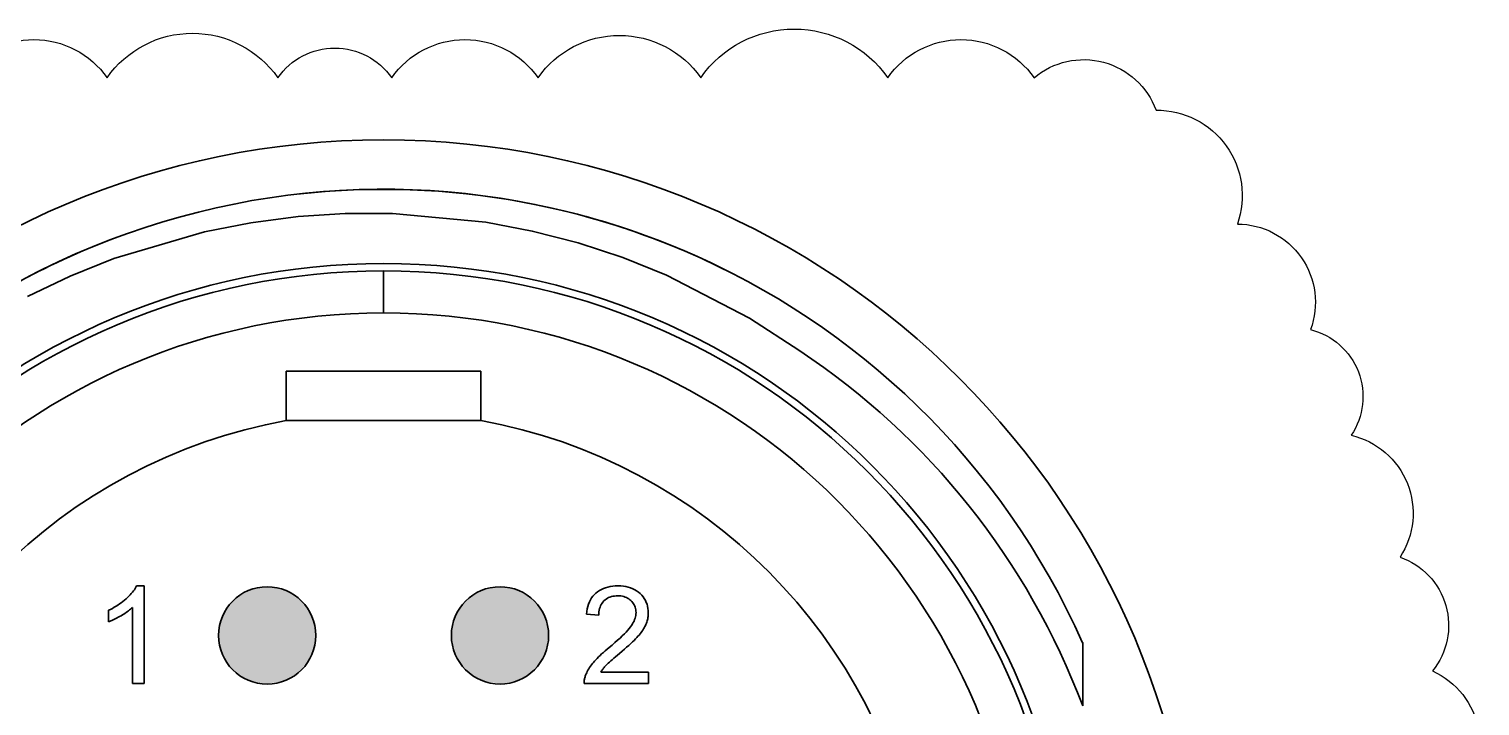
# Model space of a CAD drawing. Extents: x 260 to 819, y -886 to -454.
# Drawn here: x 374.32 to 413.11, y -646.96 to -628.87 of the extents above; entities that cross this region are included whole.
import ezdxf

# ---------------------------------------------------------------- set-up
doc = ezdxf.new("R2010")
doc.units = 0
doc.header["$LTSCALE"] = 150
doc.header["$MEASUREMENT"] = 0
doc.layers.get('0').update_dxf_attribs({"color": 6, "linetype": 'CONTINUOUS'})
doc.layers.add('현배선도', color=7, linetype='CONTINUOUS')

# ---------------------------------------------------------------- blocks, each defined once
blk = doc.blocks.new('A$C220A20F7')
at = {"color": 7, "lineweight": 35, "ltscale": 0.014034}
blk.add_line((21.793, 38.964), (21.793, 40.086), dxfattribs=at)
at = {"color": 7, "lineweight": 35, "ltscale": 0.065001}
for p, q in [((19.193, 37.407), (24.393, 37.407)), ((19.193, 36.087), (24.393, 36.087))]:
    blk.add_line(p, q, dxfattribs=at)
at = {"color": 7, "lineweight": 35, "ltscale": 0.016494}
for p, q in [((19.193, 36.087), (19.193, 37.407)), ((24.393, 36.087), (24.393, 37.407))]:
    blk.add_line(p, q, dxfattribs=at)
at = {"color": 7, "lineweight": 35, "ltscale": 0.000613868}
blk.add_line((14.983, 31.391), (15.017, 31.426), dxfattribs=at)
at = {"color": 7, "lineweight": 35, "ltscale": 0.000592217}
blk.add_line((15.017, 31.426), (15.049, 31.461), dxfattribs=at)
at = {"color": 7, "lineweight": 35, "ltscale": 0.000571374}
blk.add_line((15.049, 31.461), (15.079, 31.496), dxfattribs=at)
at = {"color": 7, "lineweight": 35, "ltscale": 0.000550978}
blk.add_line((15.079, 31.496), (15.106, 31.531), dxfattribs=at)
at = {"color": 7, "lineweight": 35, "ltscale": 0.000531394}
blk.add_line((15.106, 31.531), (15.131, 31.565), dxfattribs=at)
at = {"color": 7, "lineweight": 35, "ltscale": 0.000512557}
blk.add_line((15.131, 31.565), (15.153, 31.599), dxfattribs=at)
at = {"color": 7, "lineweight": 35, "ltscale": 0.000494104}
blk.add_line((15.153, 31.599), (15.174, 31.633), dxfattribs=at)
at = {"color": 7, "lineweight": 35, "ltscale": 0.000477448}
blk.add_line((15.174, 31.633), (15.191, 31.667), dxfattribs=at)
at = {"color": 7, "lineweight": 35, "ltscale": 0.002572}
blk.add_line((15.191, 31.667), (15.397, 31.667), dxfattribs=at)
at = {"color": 7, "lineweight": 35, "ltscale": 0.032633}
blk.add_line((15.397, 31.667), (15.397, 29.057), dxfattribs=at)
at = {"color": 7, "lineweight": 35, "ltscale": 0.000727763}
blk.add_line((27.389, 31.391), (27.428, 31.435), dxfattribs=at)
at = {"color": 7, "lineweight": 35, "ltscale": 0.00072795}
blk.add_line((27.428, 31.435), (27.47, 31.475), dxfattribs=at)
at = {"color": 7, "lineweight": 35, "ltscale": 0.000729207}
blk.add_line((27.47, 31.475), (27.515, 31.511), dxfattribs=at)
at = {"color": 7, "lineweight": 35, "ltscale": 0.000731622}
blk.add_line((27.515, 31.511), (27.564, 31.544), dxfattribs=at)
at = {"color": 7, "lineweight": 35, "ltscale": 0.000738241}
blk.add_line((27.564, 31.544), (27.615, 31.573), dxfattribs=at)
at = {"color": 7, "lineweight": 35, "ltscale": 0.000749523}
blk.add_line((27.615, 31.573), (27.67, 31.598), dxfattribs=at)
at = {"color": 7, "lineweight": 35, "ltscale": 0.000767397}
blk.add_line((27.67, 31.598), (27.727, 31.619), dxfattribs=at)
at = {"color": 7, "lineweight": 35, "ltscale": 0.000787084}
blk.add_line((27.727, 31.619), (27.788, 31.636), dxfattribs=at)
at = {"color": 7, "lineweight": 35, "ltscale": 0.00081192}
blk.add_line((27.788, 31.636), (27.851, 31.65), dxfattribs=at)
at = {"color": 7, "lineweight": 35, "ltscale": 0.000841724}
blk.add_line((27.851, 31.65), (27.918, 31.66), dxfattribs=at)
at = {"color": 7, "lineweight": 35, "ltscale": 0.000872766}
blk.add_line((27.918, 31.66), (27.988, 31.665), dxfattribs=at)
at = {"color": 7, "lineweight": 35, "ltscale": 0.000908206}
blk.add_line((27.988, 31.665), (28.06, 31.667), dxfattribs=at)
at = {"color": 7, "lineweight": 35, "ltscale": 0.000916647}
blk.add_line((28.06, 31.667), (28.134, 31.665), dxfattribs=at)
at = {"color": 7, "lineweight": 35, "ltscale": 0.000880082}
blk.add_line((28.134, 31.665), (28.204, 31.659), dxfattribs=at)
at = {"color": 7, "lineweight": 35, "ltscale": 0.000847718}
blk.add_line((28.204, 31.659), (28.271, 31.649), dxfattribs=at)
at = {"color": 7, "lineweight": 35, "ltscale": 0.00081992}
blk.add_line((28.271, 31.649), (28.335, 31.634), dxfattribs=at)
at = {"color": 7, "lineweight": 35, "ltscale": 0.00079483}
blk.add_line((28.335, 31.634), (28.396, 31.615), dxfattribs=at)
at = {"color": 7, "lineweight": 35, "ltscale": 0.000776168}
blk.add_line((28.396, 31.615), (28.453, 31.593), dxfattribs=at)
at = {"color": 7, "lineweight": 35, "ltscale": 0.000759509}
blk.add_line((28.453, 31.593), (28.508, 31.566), dxfattribs=at)
at = {"color": 7, "lineweight": 35, "ltscale": 0.0007516}
blk.add_line((28.508, 31.566), (28.559, 31.534), dxfattribs=at)
at = {"color": 7, "lineweight": 35, "ltscale": 0.000747321}
blk.add_line((28.559, 31.534), (28.607, 31.499), dxfattribs=at)
at = {"color": 7, "lineweight": 35, "ltscale": 0.000750712}
blk.add_line((28.607, 31.499), (28.653, 31.46), dxfattribs=at)
at = {"color": 7, "lineweight": 35, "ltscale": 0.000741309}
blk.add_line((28.653, 31.46), (28.694, 31.417), dxfattribs=at)
at = {"color": 7, "lineweight": 35, "ltscale": 0.000736015}
blk.add_line((14.439, 31.015), (14.492, 31.04), dxfattribs=at)
at = {"color": 7, "lineweight": 35, "ltscale": 0.000726495}
blk.add_line((14.492, 31.04), (14.544, 31.067), dxfattribs=at)
at = {"color": 7, "lineweight": 35, "ltscale": 0.000716597}
blk.add_line((14.544, 31.067), (14.594, 31.095), dxfattribs=at)
at = {"color": 7, "lineweight": 35, "ltscale": 0.000710001}
blk.add_line((14.594, 31.095), (14.643, 31.124), dxfattribs=at)
at = {"color": 7, "lineweight": 35, "ltscale": 0.000701245}
blk.add_line((14.643, 31.124), (14.69, 31.154), dxfattribs=at)
at = {"color": 7, "lineweight": 35, "ltscale": 0.000695856}
blk.add_line((14.69, 31.154), (14.736, 31.185), dxfattribs=at)
at = {"color": 7, "lineweight": 35, "ltscale": 0.000689453}
blk.add_line((14.736, 31.185), (14.781, 31.217), dxfattribs=at)
at = {"color": 7, "lineweight": 35, "ltscale": 0.000682783}
blk.add_line((14.781, 31.217), (14.825, 31.25), dxfattribs=at)
at = {"color": 7, "lineweight": 35, "ltscale": 0.000678468}
blk.add_line((14.825, 31.25), (14.867, 31.284), dxfattribs=at)
at = {"color": 7, "lineweight": 35, "ltscale": 0.000673366}
blk.add_line((14.867, 31.284), (14.908, 31.32), dxfattribs=at)
at = {"color": 7, "lineweight": 35, "ltscale": 0.000660661}
blk.add_line((14.908, 31.32), (14.946, 31.355), dxfattribs=at)
at = {"color": 7, "lineweight": 35, "ltscale": 0.000637606}
blk.add_line((14.946, 31.355), (14.983, 31.391), dxfattribs=at)
at = {"color": 7, "lineweight": 35, "ltscale": 0.00043221}
blk.add_line((15.029, 31.047), (15.002, 31.025), dxfattribs=at)
at = {"color": 7, "lineweight": 35, "ltscale": 0.000418122}
blk.add_line((15.054, 31.069), (15.029, 31.047), dxfattribs=at)
at = {"color": 7, "lineweight": 35, "ltscale": 0.000404373}
blk.add_line((15.078, 31.091), (15.054, 31.069), dxfattribs=at)
at = {"color": 7, "lineweight": 35, "ltscale": 0.025428}
blk.add_line((15.078, 29.057), (15.078, 31.091), dxfattribs=at)
at = {"color": 7, "lineweight": 35, "ltscale": 0.000866214}
blk.add_line((27.225, 30.987), (27.237, 31.055), dxfattribs=at)
at = {"color": 7, "lineweight": 35, "ltscale": 0.000833422}
blk.add_line((27.237, 31.055), (27.253, 31.12), dxfattribs=at)
at = {"color": 7, "lineweight": 35, "ltscale": 0.000803384}
blk.add_line((27.253, 31.12), (27.273, 31.181), dxfattribs=at)
at = {"color": 7, "lineweight": 35, "ltscale": 0.000779334}
blk.add_line((27.273, 31.181), (27.296, 31.239), dxfattribs=at)
at = {"color": 7, "lineweight": 35, "ltscale": 0.000758141}
blk.add_line((27.296, 31.239), (27.324, 31.293), dxfattribs=at)
at = {"color": 7, "lineweight": 35, "ltscale": 0.000741963}
blk.add_line((27.324, 31.293), (27.355, 31.344), dxfattribs=at)
at = {"color": 7, "lineweight": 35, "ltscale": 0.000732615}
blk.add_line((27.355, 31.344), (27.389, 31.391), dxfattribs=at)
at = {"color": 7, "lineweight": 35, "ltscale": 0.000533866}
blk.add_line((27.568, 31.06), (27.558, 31.019), dxfattribs=at)
at = {"color": 7, "lineweight": 35, "ltscale": 0.000517051}
blk.add_line((27.58, 31.1), (27.568, 31.06), dxfattribs=at)
at = {"color": 7, "lineweight": 35, "ltscale": 0.000503138}
blk.add_line((27.596, 31.137), (27.58, 31.1), dxfattribs=at)
at = {"color": 7, "lineweight": 35, "ltscale": 0.000494274}
blk.add_line((27.614, 31.172), (27.596, 31.137), dxfattribs=at)
at = {"color": 7, "lineweight": 35, "ltscale": 0.000486849}
blk.add_line((27.634, 31.205), (27.614, 31.172), dxfattribs=at)
at = {"color": 7, "lineweight": 35, "ltscale": 0.000486014}
blk.add_line((27.658, 31.236), (27.634, 31.205), dxfattribs=at)
at = {"color": 7, "lineweight": 35, "ltscale": 0.000486808}
blk.add_line((27.684, 31.265), (27.658, 31.236), dxfattribs=at)
at = {"color": 7, "lineweight": 35, "ltscale": 0.000485403}
blk.add_line((27.713, 31.291), (27.684, 31.265), dxfattribs=at)
at = {"color": 7, "lineweight": 35, "ltscale": 0.000481686}
blk.add_line((27.743, 31.315), (27.713, 31.291), dxfattribs=at)
at = {"color": 7, "lineweight": 35, "ltscale": 0.000479023}
blk.add_line((27.776, 31.335), (27.743, 31.315), dxfattribs=at)
at = {"color": 7, "lineweight": 35, "ltscale": 0.000481374}
blk.add_line((27.81, 31.353), (27.776, 31.335), dxfattribs=at)
at = {"color": 7, "lineweight": 35, "ltscale": 0.000488803}
blk.add_line((27.846, 31.368), (27.81, 31.353), dxfattribs=at)
at = {"color": 7, "lineweight": 35, "ltscale": 0.000497791}
blk.add_line((27.884, 31.381), (27.846, 31.368), dxfattribs=at)
at = {"color": 7, "lineweight": 35, "ltscale": 0.000510577}
blk.add_line((27.923, 31.391), (27.884, 31.381), dxfattribs=at)
at = {"color": 7, "lineweight": 35, "ltscale": 0.000525913}
blk.add_line((27.965, 31.397), (27.923, 31.391), dxfattribs=at)
at = {"color": 7, "lineweight": 35, "ltscale": 0.000543388}
blk.add_line((28.008, 31.402), (27.965, 31.397), dxfattribs=at)
at = {"color": 7, "lineweight": 35, "ltscale": 0.000565605}
blk.add_line((28.053, 31.403), (28.008, 31.402), dxfattribs=at)
at = {"color": 7, "lineweight": 35, "ltscale": 0.000535072}
blk.add_line((28.096, 31.402), (28.053, 31.403), dxfattribs=at)
at = {"color": 7, "lineweight": 35, "ltscale": 0.000517258}
blk.add_line((28.137, 31.398), (28.096, 31.402), dxfattribs=at)
at = {"color": 7, "lineweight": 35, "ltscale": 0.000500296}
blk.add_line((28.177, 31.391), (28.137, 31.398), dxfattribs=at)
at = {"color": 7, "lineweight": 35, "ltscale": 0.00048658}
blk.add_line((28.215, 31.382), (28.177, 31.391), dxfattribs=at)
at = {"color": 7, "lineweight": 35, "ltscale": 0.000475605}
blk.add_line((28.251, 31.37), (28.215, 31.382), dxfattribs=at)
at = {"color": 7, "lineweight": 35, "ltscale": 0.000467711}
blk.add_line((28.285, 31.356), (28.251, 31.37), dxfattribs=at)
at = {"color": 7, "lineweight": 35, "ltscale": 0.000463203}
blk.add_line((28.318, 31.339), (28.285, 31.356), dxfattribs=at)
at = {"color": 7, "lineweight": 35, "ltscale": 0.000460846}
blk.add_line((28.35, 31.32), (28.318, 31.339), dxfattribs=at)
at = {"color": 7, "lineweight": 35, "ltscale": 0.00046196}
blk.add_line((28.379, 31.297), (28.35, 31.32), dxfattribs=at)
at = {"color": 7, "lineweight": 35, "ltscale": 0.000466827}
blk.add_line((28.407, 31.273), (28.379, 31.297), dxfattribs=at)
at = {"color": 7, "lineweight": 35, "ltscale": 0.000464288}
blk.add_line((28.433, 31.246), (28.407, 31.273), dxfattribs=at)
at = {"color": 7, "lineweight": 35, "ltscale": 0.000452036}
blk.add_line((28.456, 31.218), (28.433, 31.246), dxfattribs=at)
at = {"color": 7, "lineweight": 35, "ltscale": 0.000442611}
blk.add_line((28.476, 31.189), (28.456, 31.218), dxfattribs=at)
at = {"color": 7, "lineweight": 35, "ltscale": 0.000437473}
blk.add_line((28.494, 31.159), (28.476, 31.189), dxfattribs=at)
at = {"color": 7, "lineweight": 35, "ltscale": 0.00043511}
blk.add_line((28.509, 31.127), (28.494, 31.159), dxfattribs=at)
at = {"color": 7, "lineweight": 35, "ltscale": 0.00043469}
blk.add_line((28.521, 31.095), (28.509, 31.127), dxfattribs=at)
at = {"color": 7, "lineweight": 35, "ltscale": 0.000439106}
blk.add_line((28.531, 31.061), (28.521, 31.095), dxfattribs=at)
at = {"color": 7, "lineweight": 35, "ltscale": 0.000445437}
blk.add_line((28.537, 31.026), (28.531, 31.061), dxfattribs=at)
at = {"color": 7, "lineweight": 35, "ltscale": 0.000723939}
blk.add_line((28.694, 31.417), (28.731, 31.373), dxfattribs=at)
at = {"color": 7, "lineweight": 35, "ltscale": 0.00071078}
blk.add_line((28.731, 31.373), (28.764, 31.326), dxfattribs=at)
at = {"color": 7, "lineweight": 35, "ltscale": 0.000701298}
blk.add_line((28.764, 31.326), (28.792, 31.278), dxfattribs=at)
at = {"color": 7, "lineweight": 35, "ltscale": 0.000698381}
blk.add_line((28.792, 31.278), (28.816, 31.227), dxfattribs=at)
at = {"color": 7, "lineweight": 35, "ltscale": 0.000700075}
blk.add_line((28.816, 31.227), (28.836, 31.175), dxfattribs=at)
at = {"color": 7, "lineweight": 35, "ltscale": 0.000706214}
blk.add_line((28.836, 31.175), (28.851, 31.121), dxfattribs=at)
at = {"color": 7, "lineweight": 35, "ltscale": 0.000718105}
blk.add_line((28.851, 31.121), (28.862, 31.064), dxfattribs=at)
at = {"color": 7, "lineweight": 35, "ltscale": 0.000734768}
blk.add_line((28.862, 31.064), (28.869, 31.006), dxfattribs=at)
at = {"color": 7, "lineweight": 35, "ltscale": 0.003857}
blk.add_line((14.439, 30.706), (14.439, 31.015), dxfattribs=at)
at = {"color": 7, "lineweight": 35, "ltscale": 0.000405028}
blk.add_line((14.47, 30.718), (14.439, 30.706), dxfattribs=at)
at = {"color": 7, "lineweight": 35, "ltscale": 0.000417664}
blk.add_line((14.5, 30.73), (14.47, 30.718), dxfattribs=at)
at = {"color": 7, "lineweight": 35, "ltscale": 0.000431726}
blk.add_line((14.532, 30.744), (14.5, 30.73), dxfattribs=at)
at = {"color": 7, "lineweight": 35, "ltscale": 0.0004463}
blk.add_line((14.565, 30.759), (14.532, 30.744), dxfattribs=at)
at = {"color": 7, "lineweight": 35, "ltscale": 0.000460418}
blk.add_line((14.598, 30.775), (14.565, 30.759), dxfattribs=at)
at = {"color": 7, "lineweight": 35, "ltscale": 0.00047614}
blk.add_line((14.632, 30.792), (14.598, 30.775), dxfattribs=at)
at = {"color": 7, "lineweight": 35, "ltscale": 0.000489692}
blk.add_line((14.667, 30.81), (14.632, 30.792), dxfattribs=at)
at = {"color": 7, "lineweight": 35, "ltscale": 0.000504407}
blk.add_line((14.702, 30.829), (14.667, 30.81), dxfattribs=at)
at = {"color": 7, "lineweight": 35, "ltscale": 0.000519728}
blk.add_line((14.738, 30.85), (14.702, 30.829), dxfattribs=at)
at = {"color": 7, "lineweight": 35, "ltscale": 0.000535617}
blk.add_line((14.775, 30.871), (14.738, 30.85), dxfattribs=at)
at = {"color": 7, "lineweight": 35, "ltscale": 0.000535149}
blk.add_line((14.812, 30.893), (14.775, 30.871), dxfattribs=at)
at = {"color": 7, "lineweight": 35, "ltscale": 0.000518528}
blk.add_line((14.847, 30.915), (14.812, 30.893), dxfattribs=at)
at = {"color": 7, "lineweight": 35, "ltscale": 0.000505349}
blk.add_line((14.881, 30.937), (14.847, 30.915), dxfattribs=at)
at = {"color": 7, "lineweight": 35, "ltscale": 0.000488925}
blk.add_line((14.914, 30.959), (14.881, 30.937), dxfattribs=at)
at = {"color": 7, "lineweight": 35, "ltscale": 0.000474625}
blk.add_line((14.945, 30.981), (14.914, 30.959), dxfattribs=at)
at = {"color": 7, "lineweight": 35, "ltscale": 0.000459711}
blk.add_line((14.974, 31.003), (14.945, 30.981), dxfattribs=at)
at = {"color": 7, "lineweight": 35, "ltscale": 0.000446369}
blk.add_line((15.002, 31.025), (14.974, 31.003), dxfattribs=at)
at = {"color": 7, "lineweight": 35, "ltscale": 0.000902128}
blk.add_line((27.216, 30.915), (27.225, 30.987), dxfattribs=at)
at = {"color": 7, "lineweight": 35, "ltscale": 0.004122}
blk.add_line((27.544, 30.882), (27.216, 30.915), dxfattribs=at)
at = {"color": 7, "lineweight": 35, "ltscale": 0.000598935}
blk.add_line((27.546, 30.929), (27.544, 30.882), dxfattribs=at)
at = {"color": 7, "lineweight": 35, "ltscale": 0.000575099}
blk.add_line((27.55, 30.975), (27.546, 30.929), dxfattribs=at)
at = {"color": 7, "lineweight": 35, "ltscale": 0.000552192}
blk.add_line((27.558, 31.019), (27.55, 30.975), dxfattribs=at)
at = {"color": 7, "lineweight": 35, "ltscale": 0.000591263}
blk.add_line((28.422, 30.609), (28.447, 30.649), dxfattribs=at)
at = {"color": 7, "lineweight": 35, "ltscale": 0.000567837}
blk.add_line((28.447, 30.649), (28.47, 30.688), dxfattribs=at)
at = {"color": 7, "lineweight": 35, "ltscale": 0.000545066}
blk.add_line((28.47, 30.688), (28.489, 30.728), dxfattribs=at)
at = {"color": 7, "lineweight": 35, "ltscale": 0.000524388}
blk.add_line((28.489, 30.728), (28.506, 30.766), dxfattribs=at)
at = {"color": 7, "lineweight": 35, "ltscale": 0.000505696}
blk.add_line((28.506, 30.766), (28.519, 30.804), dxfattribs=at)
at = {"color": 7, "lineweight": 35, "ltscale": 0.000489194}
blk.add_line((28.519, 30.804), (28.529, 30.842), dxfattribs=at)
at = {"color": 7, "lineweight": 35, "ltscale": 0.000475358}
blk.add_line((28.529, 30.842), (28.537, 30.879), dxfattribs=at)
at = {"color": 7, "lineweight": 35, "ltscale": 0.000455217}
blk.add_line((28.541, 30.99), (28.537, 31.026), dxfattribs=at)
at = {"color": 7, "lineweight": 35, "ltscale": 0.00046379}
blk.add_line((28.537, 30.879), (28.541, 30.916), dxfattribs=at)
at = {"color": 7, "lineweight": 35, "ltscale": 0.000466839}
blk.add_line((28.543, 30.953), (28.541, 30.99), dxfattribs=at)
at = {"color": 7, "lineweight": 35, "ltscale": 0.000455874}
blk.add_line((28.541, 30.916), (28.543, 30.953), dxfattribs=at)
at = {"color": 7, "lineweight": 35, "ltscale": 0.000406393}
blk.add_line((28.819, 30.669), (28.807, 30.639), dxfattribs=at)
at = {"color": 7, "lineweight": 35, "ltscale": 0.000402587}
blk.add_line((28.83, 30.699), (28.819, 30.669), dxfattribs=at)
at = {"color": 7, "lineweight": 35, "ltscale": 0.000398742}
blk.add_line((28.84, 30.73), (28.83, 30.699), dxfattribs=at)
at = {"color": 7, "lineweight": 35, "ltscale": 0.000395346}
blk.add_line((28.848, 30.76), (28.84, 30.73), dxfattribs=at)
at = {"color": 7, "lineweight": 35, "ltscale": 0.000392747}
blk.add_line((28.855, 30.791), (28.848, 30.76), dxfattribs=at)
at = {"color": 7, "lineweight": 35, "ltscale": 0.000390777}
blk.add_line((28.861, 30.821), (28.855, 30.791), dxfattribs=at)
at = {"color": 7, "lineweight": 35, "ltscale": 0.000389588}
blk.add_line((28.865, 30.852), (28.861, 30.821), dxfattribs=at)
at = {"color": 7, "lineweight": 35, "ltscale": 0.000389409}
blk.add_line((28.868, 30.883), (28.865, 30.852), dxfattribs=at)
at = {"color": 7, "lineweight": 35, "ltscale": 0.000388294}
blk.add_line((28.87, 30.914), (28.868, 30.883), dxfattribs=at)
at = {"color": 7, "lineweight": 35, "ltscale": 0.000754666}
blk.add_line((28.869, 31.006), (28.871, 30.945), dxfattribs=at)
at = {"color": 7, "lineweight": 35, "ltscale": 0.000389952}
blk.add_line((28.871, 30.945), (28.87, 30.914), dxfattribs=at)
at = {"color": 7, "lineweight": 35, "ltscale": 0.001106}
blk.add_line((28.05, 30.213), (28.116, 30.273), dxfattribs=at)
at = {"color": 7, "lineweight": 35, "ltscale": 0.001031}
blk.add_line((28.116, 30.273), (28.176, 30.329), dxfattribs=at)
at = {"color": 7, "lineweight": 35, "ltscale": 0.000956131}
blk.add_line((28.176, 30.329), (28.231, 30.383), dxfattribs=at)
at = {"color": 7, "lineweight": 35, "ltscale": 0.000881776}
blk.add_line((28.231, 30.383), (28.28, 30.434), dxfattribs=at)
at = {"color": 7, "lineweight": 35, "ltscale": 0.000808368}
blk.add_line((28.28, 30.434), (28.323, 30.482), dxfattribs=at)
at = {"color": 7, "lineweight": 35, "ltscale": 0.000736467}
blk.add_line((28.323, 30.482), (28.361, 30.527), dxfattribs=at)
at = {"color": 7, "lineweight": 35, "ltscale": 0.000665061}
blk.add_line((28.361, 30.527), (28.394, 30.569), dxfattribs=at)
at = {"color": 7, "lineweight": 35, "ltscale": 0.000615743}
blk.add_line((28.394, 30.569), (28.422, 30.609), dxfattribs=at)
at = {"color": 7, "lineweight": 35, "ltscale": 0.000641193}
blk.add_line((28.563, 30.287), (28.528, 30.25), dxfattribs=at)
at = {"color": 7, "lineweight": 35, "ltscale": 0.000585136}
blk.add_line((28.595, 30.321), (28.563, 30.287), dxfattribs=at)
at = {"color": 7, "lineweight": 35, "ltscale": 0.000549198}
blk.add_line((28.624, 30.354), (28.595, 30.321), dxfattribs=at)
at = {"color": 7, "lineweight": 35, "ltscale": 0.000533265}
blk.add_line((28.651, 30.387), (28.624, 30.354), dxfattribs=at)
at = {"color": 7, "lineweight": 35, "ltscale": 0.000515842}
blk.add_line((28.676, 30.42), (28.651, 30.387), dxfattribs=at)
at = {"color": 7, "lineweight": 35, "ltscale": 0.0005002}
blk.add_line((28.7, 30.452), (28.676, 30.42), dxfattribs=at)
at = {"color": 7, "lineweight": 35, "ltscale": 0.000484566}
blk.add_line((28.722, 30.484), (28.7, 30.452), dxfattribs=at)
at = {"color": 7, "lineweight": 35, "ltscale": 0.000469913}
blk.add_line((28.742, 30.516), (28.722, 30.484), dxfattribs=at)
at = {"color": 7, "lineweight": 35, "ltscale": 0.000455073}
blk.add_line((28.761, 30.547), (28.742, 30.516), dxfattribs=at)
at = {"color": 7, "lineweight": 35, "ltscale": 0.000441143}
blk.add_line((28.778, 30.578), (28.761, 30.547), dxfattribs=at)
at = {"color": 7, "lineweight": 35, "ltscale": 0.000427861}
blk.add_line((28.793, 30.608), (28.778, 30.578), dxfattribs=at)
at = {"color": 7, "lineweight": 35, "ltscale": 0.000415566}
blk.add_line((28.807, 30.639), (28.793, 30.608), dxfattribs=at)
at = {"color": 7, "lineweight": 35, "ltscale": 0.000766903}
blk.add_line((27.623, 29.848), (27.669, 29.889), dxfattribs=at)
at = {"color": 7, "lineweight": 35, "ltscale": 0.000799373}
blk.add_line((27.669, 29.889), (27.717, 29.931), dxfattribs=at)
at = {"color": 7, "lineweight": 35, "ltscale": 0.000832499}
blk.add_line((27.717, 29.931), (27.768, 29.974), dxfattribs=at)
at = {"color": 7, "lineweight": 35, "ltscale": 0.000865878}
blk.add_line((27.768, 29.974), (27.821, 30.018), dxfattribs=at)
at = {"color": 7, "lineweight": 35, "ltscale": 0.001333}
blk.add_line((27.821, 30.018), (27.903, 30.086), dxfattribs=at)
at = {"color": 7, "lineweight": 35, "ltscale": 0.001256}
blk.add_line((27.903, 30.086), (27.979, 30.151), dxfattribs=at)
at = {"color": 7, "lineweight": 35, "ltscale": 0.00118}
blk.add_line((27.979, 30.151), (28.05, 30.213), dxfattribs=at)
at = {"color": 7, "lineweight": 35, "ltscale": 0.001097}
blk.add_line((28.17, 29.921), (28.103, 29.864), dxfattribs=at)
at = {"color": 7, "lineweight": 35, "ltscale": 0.001041}
blk.add_line((28.233, 29.975), (28.17, 29.921), dxfattribs=at)
at = {"color": 7, "lineweight": 35, "ltscale": 0.000982448}
blk.add_line((28.292, 30.027), (28.233, 29.975), dxfattribs=at)
at = {"color": 7, "lineweight": 35, "ltscale": 0.000926312}
blk.add_line((28.347, 30.076), (28.292, 30.027), dxfattribs=at)
at = {"color": 7, "lineweight": 35, "ltscale": 0.00086813}
blk.add_line((28.398, 30.123), (28.347, 30.076), dxfattribs=at)
at = {"color": 7, "lineweight": 35, "ltscale": 0.000811332}
blk.add_line((28.445, 30.168), (28.398, 30.123), dxfattribs=at)
at = {"color": 7, "lineweight": 35, "ltscale": 0.000754817}
blk.add_line((28.489, 30.21), (28.445, 30.168), dxfattribs=at)
at = {"color": 7, "lineweight": 35, "ltscale": 0.000698088}
blk.add_line((28.528, 30.25), (28.489, 30.21), dxfattribs=at)
at = {"color": 7, "lineweight": 35, "ltscale": 0.021145}
blk.add_line((40.483, 28.458), (40.483, 30.15), dxfattribs=at)
at = {"color": 7, "lineweight": 35, "ltscale": 0.000510707}
blk.add_line((27.278, 29.453), (27.3, 29.487), dxfattribs=at)
at = {"color": 7, "lineweight": 35, "ltscale": 0.00051982}
blk.add_line((27.3, 29.487), (27.324, 29.522), dxfattribs=at)
at = {"color": 7, "lineweight": 35, "ltscale": 0.000530452}
blk.add_line((27.324, 29.522), (27.349, 29.556), dxfattribs=at)
at = {"color": 7, "lineweight": 35, "ltscale": 0.000541604}
blk.add_line((27.349, 29.556), (27.375, 29.59), dxfattribs=at)
at = {"color": 7, "lineweight": 35, "ltscale": 0.000551876}
blk.add_line((27.375, 29.59), (27.403, 29.624), dxfattribs=at)
at = {"color": 7, "lineweight": 35, "ltscale": 0.000573597}
blk.add_line((27.403, 29.624), (27.433, 29.659), dxfattribs=at)
at = {"color": 7, "lineweight": 35, "ltscale": 0.000606085}
blk.add_line((27.433, 29.659), (27.466, 29.694), dxfattribs=at)
at = {"color": 7, "lineweight": 35, "ltscale": 0.000636697}
blk.add_line((27.466, 29.694), (27.502, 29.731), dxfattribs=at)
at = {"color": 7, "lineweight": 35, "ltscale": 0.000668956}
blk.add_line((27.502, 29.731), (27.539, 29.769), dxfattribs=at)
at = {"color": 7, "lineweight": 35, "ltscale": 0.00070175}
blk.add_line((27.539, 29.769), (27.58, 29.808), dxfattribs=at)
at = {"color": 7, "lineweight": 35, "ltscale": 0.00073298}
blk.add_line((27.58, 29.808), (27.623, 29.848), dxfattribs=at)
at = {"color": 7, "lineweight": 35, "ltscale": 0.000281429}
blk.add_line((27.688, 29.485), (27.673, 29.467), dxfattribs=at)
at = {"color": 7, "lineweight": 35, "ltscale": 0.000284506}
blk.add_line((27.703, 29.502), (27.688, 29.485), dxfattribs=at)
at = {"color": 7, "lineweight": 35, "ltscale": 0.000290123}
blk.add_line((27.718, 29.519), (27.703, 29.502), dxfattribs=at)
at = {"color": 7, "lineweight": 35, "ltscale": 0.000293396}
blk.add_line((27.734, 29.536), (27.718, 29.519), dxfattribs=at)
at = {"color": 7, "lineweight": 35, "ltscale": 0.000327622}
blk.add_line((27.752, 29.555), (27.734, 29.536), dxfattribs=at)
at = {"color": 7, "lineweight": 35, "ltscale": 0.000392927}
blk.add_line((27.775, 29.577), (27.752, 29.555), dxfattribs=at)
at = {"color": 7, "lineweight": 35, "ltscale": 0.000455406}
blk.add_line((27.802, 29.602), (27.775, 29.577), dxfattribs=at)
at = {"color": 7, "lineweight": 35, "ltscale": 0.000520165}
blk.add_line((27.832, 29.63), (27.802, 29.602), dxfattribs=at)
at = {"color": 7, "lineweight": 35, "ltscale": 0.000584232}
blk.add_line((27.867, 29.661), (27.832, 29.63), dxfattribs=at)
at = {"color": 7, "lineweight": 35, "ltscale": 0.000649119}
blk.add_line((27.906, 29.695), (27.867, 29.661), dxfattribs=at)
at = {"color": 7, "lineweight": 35, "ltscale": 0.000712264}
blk.add_line((27.949, 29.733), (27.906, 29.695), dxfattribs=at)
at = {"color": 7, "lineweight": 35, "ltscale": 0.000777335}
blk.add_line((27.996, 29.773), (27.949, 29.733), dxfattribs=at)
at = {"color": 7, "lineweight": 35, "ltscale": 0.000840979}
blk.add_line((28.048, 29.817), (27.996, 29.773), dxfattribs=at)
at = {"color": 7, "lineweight": 35, "ltscale": 0.00090584}
blk.add_line((28.103, 29.864), (28.048, 29.817), dxfattribs=at)
at = {"color": 7, "lineweight": 35, "ltscale": 0.000283312}
blk.add_line((27.156, 29.102), (27.158, 29.125), dxfattribs=at)
at = {"color": 7, "lineweight": 35, "ltscale": 0.000284679}
blk.add_line((27.156, 29.08), (27.156, 29.102), dxfattribs=at)
at = {"color": 7, "lineweight": 35, "ltscale": 0.000282334}
blk.add_line((27.158, 29.125), (27.16, 29.147), dxfattribs=at)
at = {"color": 7, "lineweight": 35, "ltscale": 0.000281127}
blk.add_line((27.16, 29.147), (27.163, 29.17), dxfattribs=at)
at = {"color": 7, "lineweight": 35, "ltscale": 0.00028064}
blk.add_line((27.163, 29.17), (27.168, 29.192), dxfattribs=at)
at = {"color": 7, "lineweight": 35, "ltscale": 0.000281664}
blk.add_line((27.168, 29.192), (27.173, 29.214), dxfattribs=at)
at = {"color": 7, "lineweight": 35, "ltscale": 0.00028114}
blk.add_line((27.173, 29.214), (27.179, 29.235), dxfattribs=at)
at = {"color": 7, "lineweight": 35, "ltscale": 0.000282319}
blk.add_line((27.179, 29.235), (27.185, 29.257), dxfattribs=at)
at = {"color": 7, "lineweight": 35, "ltscale": 0.000284244}
blk.add_line((27.185, 29.257), (27.193, 29.278), dxfattribs=at)
at = {"color": 7, "lineweight": 35, "ltscale": 0.000472024}
blk.add_line((27.193, 29.278), (27.207, 29.313), dxfattribs=at)
at = {"color": 7, "lineweight": 35, "ltscale": 0.000477533}
blk.add_line((27.207, 29.313), (27.223, 29.348), dxfattribs=at)
at = {"color": 7, "lineweight": 35, "ltscale": 0.00048469}
blk.add_line((27.223, 29.348), (27.24, 29.383), dxfattribs=at)
at = {"color": 7, "lineweight": 35, "ltscale": 0.000493075}
blk.add_line((27.24, 29.383), (27.258, 29.418), dxfattribs=at)
at = {"color": 7, "lineweight": 35, "ltscale": 0.000501618}
blk.add_line((27.258, 29.418), (27.278, 29.453), dxfattribs=at)
at = {"color": 7, "lineweight": 35, "ltscale": 0.000256767}
blk.add_line((27.61, 29.381), (27.599, 29.363), dxfattribs=at)
at = {"color": 7, "lineweight": 35, "ltscale": 0.015939}
blk.add_line((27.599, 29.363), (28.874, 29.363), dxfattribs=at)
at = {"color": 7, "lineweight": 35, "ltscale": 0.000259427}
blk.add_line((27.622, 29.398), (27.61, 29.381), dxfattribs=at)
at = {"color": 7, "lineweight": 35, "ltscale": 0.000264136}
blk.add_line((27.634, 29.416), (27.622, 29.398), dxfattribs=at)
at = {"color": 7, "lineweight": 35, "ltscale": 0.000267673}
blk.add_line((27.646, 29.433), (27.634, 29.416), dxfattribs=at)
at = {"color": 7, "lineweight": 35, "ltscale": 0.000272847}
blk.add_line((27.66, 29.45), (27.646, 29.433), dxfattribs=at)
at = {"color": 7, "lineweight": 35, "ltscale": 0.000275063}
blk.add_line((27.673, 29.467), (27.66, 29.45), dxfattribs=at)
at = {"color": 7, "lineweight": 35, "ltscale": 0.003835}
blk.add_line((28.874, 29.363), (28.874, 29.057), dxfattribs=at)
at = {"color": 7, "lineweight": 35, "ltscale": 0.003991}
blk.add_line((15.397, 29.057), (15.078, 29.057), dxfattribs=at)
at = {"color": 7, "lineweight": 35, "ltscale": 0.000287272}
blk.add_line((27.156, 29.057), (27.156, 29.08), dxfattribs=at)
at = {"color": 7, "lineweight": 35, "ltscale": 0.021482}
blk.add_line((28.874, 29.057), (27.156, 29.057), dxfattribs=at)
at = {"color": 7, "lineweight": 35}
blk.add_lwpolyline([(12.27, 39.397), (13.411, 39.943), (14.585, 40.415), (17.005, 41.13), (18.249, 41.373), (19.506, 41.537), (20.765, 41.619), (22.028, 41.621), (24.529, 41.386), (25.769, 41.148), (26.992, 40.833), (28.187, 40.441), (29.355, 39.974), (31.578, 38.826), (32.92, 37.947)], dxfattribs=at)
for centre, radius in [((21.793, 21.793), 21.793), ((21.793, 21.793), 18.491), ((21.793, 21.793), 18.293), ((21.793, 21.793), 18.293), ((21.793, 21.793), 17.17), ((18.681, 30.344), 1.3), ((24.906, 30.344), 1.3)]:
    blk.add_circle(centre, radius, dxfattribs=at)
for centre, radius, start, end in [((21.793, 21.793), 20.472, 24.0903, 280.4406), ((21.793, 21.793), 20.472, 62.6076, 96.496), ((21.793, 21.793), 20.472, 110.37, 119.0208), ((22.001, 21.486), 19.754, 20.6674, 56.4318), ((21.793, 21.793), 14.529, 100.3089, 239.8665), ((21.793, 21.793), 14.529, 300.1335, 79.6911)]:
    blk.add_arc(centre, radius, start, end, dxfattribs=at)
at = {"color": 7, "lineweight": 5}
for points in [[(19.98, 30.288), (17.503, 30.894), (18.236, 31.566), (17.803, 31.303)], [(19.98, 30.288), (18.236, 31.566), (19.23, 31.523), (18.738, 31.643)], [(19.98, 30.288), (19.23, 31.523), (19.902, 30.789), (19.639, 31.223)], [(23.607, 30.288), (25.35, 31.566), (24.356, 31.523), (24.849, 31.643)], [(23.607, 30.288), (26.084, 30.894), (25.35, 31.566), (25.784, 31.303)], [(23.607, 30.288), (24.356, 31.523), (23.684, 30.789), (23.947, 31.223)], [(19.98, 30.288), (17.459, 29.9), (17.503, 30.894), (17.382, 30.401)], [(23.607, 30.288), (26.127, 29.9), (26.084, 30.894), (26.204, 30.401)], [(19.98, 30.288), (18.131, 29.166), (17.459, 29.9), (17.722, 29.466)], [(19.98, 30.288), (19.125, 29.123), (18.131, 29.166), (18.624, 29.046)], [(19.98, 30.288), (19.859, 29.795), (19.125, 29.123), (19.559, 29.386)], [(23.607, 30.288), (23.727, 29.795), (24.461, 29.123), (24.027, 29.386)], [(23.607, 30.288), (24.461, 29.123), (25.455, 29.166), (24.962, 29.046)], [(23.607, 30.288), (25.455, 29.166), (26.127, 29.9), (25.864, 29.466)]]:
    blk.add_solid(points, dxfattribs=at)

msp = doc.modelspace()

# ---------------------------------------------------------------- linework, layer by layer
at = {"layer": '현배선도', "color": 3}
msp.add_lwpolyline([(372.493, -630.169, -0.520567), (376.406, -630.169, -0.520567), (380.971, -630.169, -0.520567), (384.015, -630.169, -0.520567), (387.928, -630.169, -0.520567), (392.275, -630.169, -0.520567), (397.275, -630.169, -0.520567), (401.188, -630.169, -0.520567), (404.449, -631.037, -0.520567), (406.623, -634.078, -0.520567), (408.579, -636.901, -0.520567), (409.666, -639.724, -0.520567), (410.971, -642.982, -0.520567), (411.84, -646.023, -0.520567), (412.492, -649.497, -0.520567)], format="xyb", dxfattribs=at)

# ---------------------------------------------------------------- block references
msp.add_blockref('A$C220A20F7', (362.004, -675.417), dxfattribs=at)

doc.saveas('drawing.dxf')
